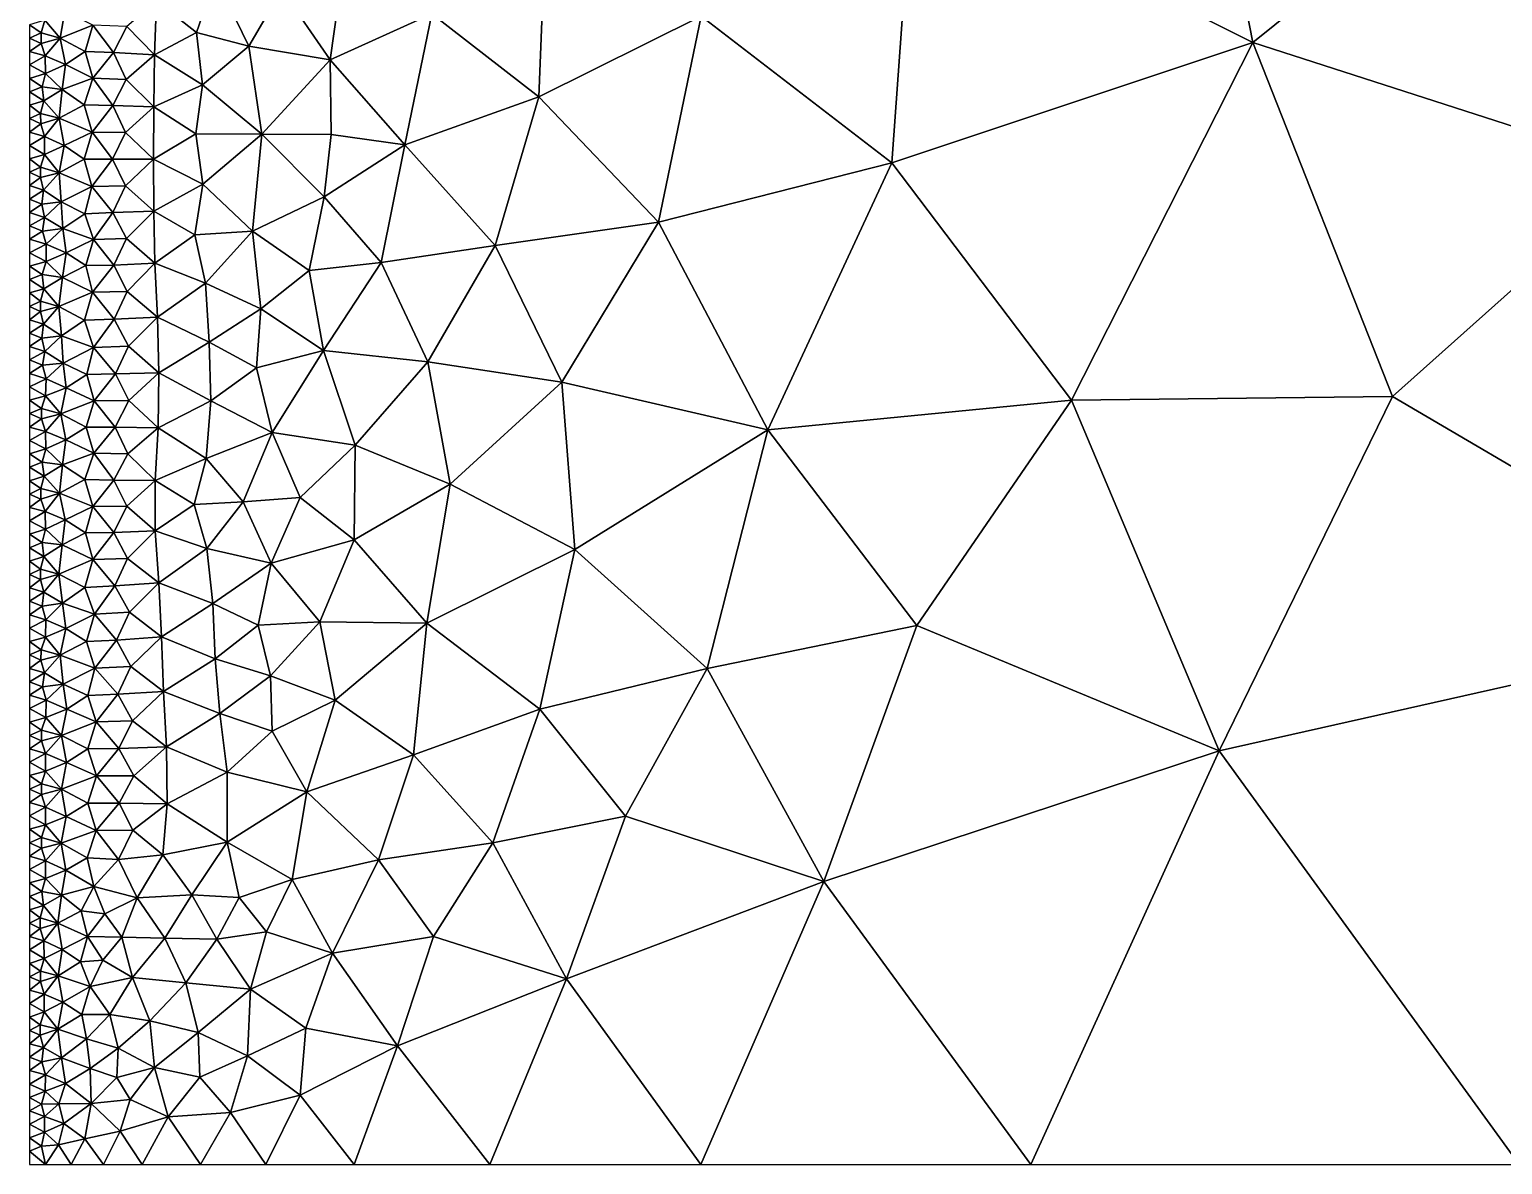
# Model space of a CAD drawing. Header units: metres. Extents: x 0 to 72, y -280 to 0.
# Drawn here: x 0.2 to 22.2, y -280 to -263.06 of the extents above; entities that cross this region are included whole.
import ezdxf

# ---------------------------------------------------------------- set-up
doc = ezdxf.new("R2010")
doc.units = ezdxf.units.M

msp = doc.modelspace()

# ---------------------------------------------------------------- linework, layer by layer
at = {"layer": 'layer', "color": 0}
for points in [[(13.3947, -260.703), (18.4755, -263.251), (17.2403, -256.963)], [(18.4755, -263.251), (25.1532, -257.888), (17.2403, -256.963)], [(18.4755, -263.251), (24.3597, -265.147), (25.1532, -257.888)], [(13.083, -265.05), (13.3947, -260.703), (10.2354, -262.86)], [(13.083, -265.05), (18.4755, -263.251), (13.3947, -260.703)], [(7.80956, -264.062), (7.90356, -261.672), (6.21036, -262.824)], [(7.80956, -264.062), (10.2354, -262.86), (7.90356, -261.672)], [(4.69232, -263.51), (4.91611, -261.92), (3.96982, -262.459)], [(6.21036, -262.824), (4.91611, -261.92), (4.69232, -263.51)], [(2.97933, -262.282), (2.09995, -262.632), (2.69559, -263.104)], [(2.97933, -262.282), (2.69559, -263.104), (3.47839, -263.308)], [(2.97933, -262.282), (3.47839, -263.308), (3.96982, -262.459)], [(3.96982, -262.459), (3.47839, -263.308), (4.69232, -263.51)], [(2.09995, -262.632), (1.65516, -263.01), (2.06589, -263.433)], [(2.09995, -262.632), (2.06589, -263.433), (2.69559, -263.104)], [(0.432, -262.918), (0.2, -262.986), (0.373747, -263.108)], [(0.432, -262.918), (0.373747, -263.108), (0.659567, -263.186)], [(0.726117, -262.786), (0.432, -262.918), (0.659567, -263.186)], [(0.726117, -262.786), (0.659567, -263.186), (1.14852, -262.993)], [(5.80587, -264.778), (6.21036, -262.824), (4.69232, -263.51)], [(5.80587, -264.778), (7.80956, -264.062), (6.21036, -262.824)], [(9.59504, -265.934), (10.2354, -262.86), (7.80956, -264.062)], [(9.59504, -265.934), (13.083, -265.05), (10.2354, -262.86)], [(0.2, -262.986), (0.2, -263.187), (0.373747, -263.108)], [(0.373747, -263.108), (0.2, -263.187), (0.374187, -263.264)], [(0.373747, -263.108), (0.374187, -263.264), (0.659567, -263.186)], [(1.14852, -262.993), (0.659567, -263.186), (1.03416, -263.388)], [(1.14852, -262.993), (1.03416, -263.388), (1.455, -263.401)], [(1.14852, -262.993), (1.455, -263.401), (1.65516, -263.01)], [(1.65516, -263.01), (1.455, -263.401), (2.06589, -263.433)], [(2.69559, -263.104), (2.06589, -263.433), (2.78639, -263.881)], [(2.69559, -263.104), (2.78639, -263.881), (3.47839, -263.308)], [(0.2, -263.187), (0.2, -263.387), (0.374187, -263.264)], [(0.374187, -263.264), (0.2, -263.387), (0.435655, -263.452)], [(0.2, -263.387), (0.2, -263.587), (0.435655, -263.452)], [(0.374187, -263.264), (0.435655, -263.452), (0.659567, -263.186)], [(0.659567, -263.186), (0.435655, -263.452), (0.736215, -263.579)], [(0.659567, -263.186), (0.736215, -263.579), (1.03416, -263.388)], [(1.03416, -263.388), (0.736215, -263.579), (1.14842, -263.785)], [(1.03416, -263.388), (1.14842, -263.785), (1.455, -263.401)], [(3.47839, -263.308), (2.78639, -263.881), (3.67338, -264.62)], [(3.47839, -263.308), (3.67338, -264.62), (4.69232, -263.51)], [(15.7637, -268.59), (18.4755, -263.251), (13.083, -265.05)], [(15.7637, -268.59), (20.5632, -268.535), (18.4755, -263.251)], [(20.5632, -268.535), (24.3597, -265.147), (18.4755, -263.251)], [(0.435655, -263.452), (0.2, -263.587), (0.441835, -263.712)], [(0.2, -263.587), (0.2, -263.787), (0.441835, -263.712)], [(0.435655, -263.452), (0.441835, -263.712), (0.736215, -263.579)], [(0.736215, -263.579), (0.441835, -263.712), (0.686685, -263.953)], [(0.736215, -263.579), (0.686685, -263.953), (1.14842, -263.785)], [(1.455, -263.401), (1.14842, -263.785), (1.64393, -263.804)], [(1.455, -263.401), (1.64393, -263.804), (2.06589, -263.433)], [(2.06589, -263.433), (1.64393, -263.804), (2.05596, -264.214)], [(2.06589, -263.433), (2.05596, -264.214), (2.78639, -263.881)], [(3.67338, -264.62), (4.70572, -264.625), (4.69232, -263.51)], [(4.70572, -264.625), (5.80587, -264.778), (4.69232, -263.51)], [(0.441835, -263.712), (0.2, -263.787), (0.389299, -263.912)], [(0.2, -263.787), (0.2, -263.987), (0.389299, -263.912)], [(0.441835, -263.712), (0.389299, -263.912), (0.686685, -263.953)], [(1.14842, -263.785), (0.686685, -263.953), (1.01688, -264.18)], [(1.14842, -263.785), (1.01688, -264.18), (1.44564, -264.194)], [(1.14842, -263.785), (1.44564, -264.194), (1.64393, -263.804)], [(1.64393, -263.804), (1.44564, -264.194), (2.05596, -264.214)], [(0.389299, -263.912), (0.2, -263.987), (0.414685, -264.122)], [(0.2, -263.987), (0.2, -264.187), (0.414685, -264.122)], [(0.389299, -263.912), (0.414685, -264.122), (0.686685, -263.953)], [(0.686685, -263.953), (0.414685, -264.122), (0.643682, -264.383)], [(0.686685, -263.953), (0.643682, -264.383), (1.01688, -264.18)], [(2.78639, -263.881), (2.05596, -264.214), (2.68548, -264.615)], [(2.78639, -263.881), (2.68548, -264.615), (3.67338, -264.62)], [(0.414685, -264.122), (0.2, -264.187), (0.36593, -264.309)], [(0.2, -264.187), (0.2, -264.388), (0.36593, -264.309)], [(0.414685, -264.122), (0.36593, -264.309), (0.643682, -264.383)], [(1.01688, -264.18), (0.643682, -264.383), (1.13456, -264.589)], [(1.01688, -264.18), (1.13456, -264.589), (1.44564, -264.194)], [(1.44564, -264.194), (1.13456, -264.589), (1.63648, -264.595)], [(1.44564, -264.194), (1.63648, -264.595), (2.05596, -264.214)], [(2.05596, -264.214), (1.63648, -264.595), (2.05356, -264.992)], [(2.05596, -264.214), (2.05356, -264.992), (2.68548, -264.615)], [(7.15843, -266.282), (7.80956, -264.062), (5.80587, -264.778)], [(7.15843, -266.282), (9.59504, -265.934), (7.80956, -264.062)], [(0.36593, -264.309), (0.2, -264.388), (0.36771, -264.464)], [(0.2, -264.388), (0.2, -264.588), (0.36771, -264.464)], [(0.36771, -264.464), (0.2, -264.588), (0.4263, -264.656)], [(0.36593, -264.309), (0.36771, -264.464), (0.643682, -264.383)], [(0.36771, -264.464), (0.4263, -264.656), (0.643682, -264.383)], [(0.643682, -264.383), (0.4263, -264.656), (0.71743, -264.79)], [(0.643682, -264.383), (0.71743, -264.79), (1.13456, -264.589)], [(0.2, -264.588), (0.2, -264.788), (0.4263, -264.656)], [(0.4263, -264.656), (0.2, -264.788), (0.426113, -264.922)], [(0.4263, -264.656), (0.426113, -264.922), (0.71743, -264.79)], [(1.13456, -264.589), (0.71743, -264.79), (1.01837, -264.993)], [(1.13456, -264.589), (1.01837, -264.993), (1.44098, -264.993)], [(1.13456, -264.589), (1.44098, -264.993), (1.63648, -264.595)], [(1.63648, -264.595), (1.44098, -264.993), (2.05356, -264.992)], [(2.68548, -264.615), (2.05356, -264.992), (2.78905, -265.367)], [(2.68548, -264.615), (2.78905, -265.367), (3.67338, -264.62)], [(3.67338, -264.62), (2.78905, -265.367), (3.53378, -266.068)], [(3.67338, -264.62), (3.53378, -266.068), (4.60137, -265.557)], [(4.60137, -265.557), (4.70572, -264.625), (3.67338, -264.62)], [(4.60137, -265.557), (5.80587, -264.778), (4.70572, -264.625)], [(0.2, -264.788), (0.2, -264.988), (0.426113, -264.922)], [(0.426113, -264.922), (0.2, -264.988), (0.367257, -265.112)], [(0.426113, -264.922), (0.367257, -265.112), (0.641458, -265.196)], [(0.71743, -264.79), (0.426113, -264.922), (0.641458, -265.196)], [(0.71743, -264.79), (0.641458, -265.196), (1.01837, -264.993)], [(5.45574, -266.536), (5.80587, -264.778), (4.60137, -265.557)], [(5.45574, -266.536), (7.15843, -266.282), (5.80587, -264.778)], [(0.2, -264.988), (0.2, -265.188), (0.367257, -265.112)], [(0.367257, -265.112), (0.2, -265.188), (0.364572, -265.268)], [(0.367257, -265.112), (0.364572, -265.268), (0.641458, -265.196)], [(1.01837, -264.993), (0.641458, -265.196), (1.12947, -265.4)], [(1.01837, -264.993), (1.12947, -265.4), (1.44098, -264.993)], [(1.44098, -264.993), (1.12947, -265.4), (1.63549, -265.389)], [(1.44098, -264.993), (1.63549, -265.389), (2.05356, -264.992)], [(2.05356, -264.992), (1.63549, -265.389), (2.05548, -265.771)], [(2.05356, -264.992), (2.05548, -265.771), (2.78905, -265.367)], [(11.2279, -269.031), (13.083, -265.05), (9.59504, -265.934)], [(11.2279, -269.031), (15.7637, -268.59), (13.083, -265.05)], [(20.5632, -268.535), (26.3667, -271.939), (24.3597, -265.147)], [(0.2, -265.188), (0.2, -265.388), (0.364572, -265.268)], [(0.364572, -265.268), (0.2, -265.388), (0.411373, -265.456)], [(0.364572, -265.268), (0.411373, -265.456), (0.641458, -265.196)], [(0.641458, -265.196), (0.411373, -265.456), (0.675926, -265.631)], [(0.641458, -265.196), (0.675926, -265.631), (1.12947, -265.4)], [(2.78905, -265.367), (2.05548, -265.771), (2.66961, -266.124)], [(2.78905, -265.367), (2.66961, -266.124), (3.53378, -266.068)], [(0.2, -265.388), (0.2, -265.588), (0.411373, -265.456)], [(0.411373, -265.456), (0.2, -265.588), (0.383394, -265.665)], [(0.2, -265.588), (0.2, -265.789), (0.383394, -265.665)], [(0.411373, -265.456), (0.383394, -265.665), (0.675926, -265.631)], [(1.12947, -265.4), (0.675926, -265.631), (1.02643, -265.809)], [(1.12947, -265.4), (1.02643, -265.809), (1.44749, -265.79)], [(1.12947, -265.4), (1.44749, -265.79), (1.63549, -265.389)], [(1.63549, -265.389), (1.44749, -265.79), (2.05548, -265.771)], [(4.37787, -266.657), (4.60137, -265.557), (3.53378, -266.068)], [(4.37787, -266.657), (5.45574, -266.536), (4.60137, -265.557)], [(0.383394, -265.665), (0.2, -265.789), (0.425963, -265.862)], [(0.2, -265.789), (0.2, -265.989), (0.425963, -265.862)], [(0.383394, -265.665), (0.425963, -265.862), (0.675926, -265.631)], [(0.675926, -265.631), (0.425963, -265.862), (0.69869, -266.03)], [(0.675926, -265.631), (0.69869, -266.03), (1.02643, -265.809)], [(1.02643, -265.809), (0.69869, -266.03), (1.15585, -266.193)], [(1.02643, -265.809), (1.15585, -266.193), (1.44749, -265.79)], [(1.44749, -265.79), (1.15585, -266.193), (1.64727, -266.177)], [(1.44749, -265.79), (1.64727, -266.177), (2.05548, -265.771)], [(2.05548, -265.771), (1.64727, -266.177), (2.07186, -266.547)], [(2.05548, -265.771), (2.07186, -266.547), (2.66961, -266.124)], [(0.425963, -265.862), (0.2, -265.989), (0.395285, -266.067)], [(0.2, -265.989), (0.2, -266.189), (0.395285, -266.067)], [(0.425963, -265.862), (0.395285, -266.067), (0.69869, -266.03)], [(0.395285, -266.067), (0.44875, -266.264), (0.69869, -266.03)], [(0.69869, -266.03), (0.44875, -266.264), (0.749389, -266.39)], [(0.69869, -266.03), (0.749389, -266.39), (1.15585, -266.193)], [(8.15447, -268.322), (9.59504, -265.934), (7.15843, -266.282)], [(8.15447, -268.322), (11.2279, -269.031), (9.59504, -265.934)], [(0.395285, -266.067), (0.2, -266.189), (0.44875, -266.264)], [(0.2, -266.189), (0.2, -266.389), (0.44875, -266.264)], [(1.15585, -266.193), (0.749389, -266.39), (1.04409, -266.58)], [(1.15585, -266.193), (1.04409, -266.58), (1.45857, -266.575)], [(1.15585, -266.193), (1.45857, -266.575), (1.64727, -266.177)], [(1.64727, -266.177), (1.45857, -266.575), (2.07186, -266.547)], [(2.66961, -266.124), (2.07186, -266.547), (2.83135, -266.844)], [(2.66961, -266.124), (2.83135, -266.844), (3.53378, -266.068)], [(3.53378, -266.068), (2.83135, -266.844), (3.65757, -267.225)], [(3.65757, -267.225), (4.37787, -266.657), (3.53378, -266.068)], [(0.44875, -266.264), (0.2, -266.389), (0.44719, -266.518)], [(0.2, -266.389), (0.2, -266.589), (0.44719, -266.518)], [(0.44875, -266.264), (0.44719, -266.518), (0.749389, -266.39)], [(0.749389, -266.39), (0.44719, -266.518), (0.691218, -266.757)], [(0.749389, -266.39), (0.691218, -266.757), (1.04409, -266.58)], [(6.15218, -268.02), (7.15843, -266.282), (5.45574, -266.536)], [(6.15218, -268.02), (8.15447, -268.322), (7.15843, -266.282)], [(0.44719, -266.518), (0.2, -266.589), (0.391056, -266.716)], [(0.2, -266.589), (0.2, -266.789), (0.391056, -266.716)], [(0.44719, -266.518), (0.391056, -266.716), (0.691218, -266.757)], [(1.04409, -266.58), (0.691218, -266.757), (1.14173, -266.979)], [(1.04409, -266.58), (1.14173, -266.979), (1.45857, -266.575)], [(1.45857, -266.575), (1.14173, -266.979), (1.65858, -266.969)], [(1.45857, -266.575), (1.65858, -266.969), (2.07186, -266.547)], [(2.07186, -266.547), (1.65858, -266.969), (2.11232, -267.351)], [(2.07186, -266.547), (2.11232, -267.351), (2.83135, -266.844)], [(4.59461, -267.847), (4.37787, -266.657), (3.65757, -267.225)], [(4.59461, -267.847), (5.45574, -266.536), (4.37787, -266.657)], [(4.59461, -267.847), (6.15218, -268.02), (5.45574, -266.536)], [(0.391056, -266.716), (0.2, -266.789), (0.414181, -266.926)], [(0.2, -266.789), (0.2, -266.99), (0.414181, -266.926)], [(0.391056, -266.716), (0.414181, -266.926), (0.691218, -266.757)], [(0.691218, -266.757), (0.414181, -266.926), (0.637277, -267.191)], [(0.691218, -266.757), (0.637277, -267.191), (1.14173, -266.979)], [(2.83135, -266.844), (2.11232, -267.351), (2.88358, -267.723)], [(2.83135, -266.844), (2.88358, -267.723), (3.65757, -267.225)], [(0.414181, -266.926), (0.2, -266.99), (0.363447, -267.113)], [(0.2, -266.99), (0.2, -267.19), (0.363447, -267.113)], [(0.363447, -267.113), (0.2, -267.19), (0.362757, -267.268)], [(0.363447, -267.113), (0.362757, -267.268), (0.637277, -267.191)], [(0.414181, -266.926), (0.363447, -267.113), (0.637277, -267.191)], [(1.14173, -266.979), (0.637277, -267.191), (1.01993, -267.398)], [(1.14173, -266.979), (1.01993, -267.398), (1.46571, -267.382)], [(1.14173, -266.979), (1.46571, -267.382), (1.65858, -266.969)], [(1.65858, -266.969), (1.46571, -267.382), (2.11232, -267.351)], [(0.2, -267.19), (0.2, -267.39), (0.362757, -267.268)], [(0.362757, -267.268), (0.2, -267.39), (0.410803, -267.456)], [(0.362757, -267.268), (0.410803, -267.456), (0.637277, -267.191)], [(0.637277, -267.191), (0.410803, -267.456), (0.678544, -267.631)], [(0.637277, -267.191), (0.678544, -267.631), (1.01993, -267.398)], [(1.46571, -267.382), (1.67764, -267.785), (2.11232, -267.351)], [(2.11232, -267.351), (1.67764, -267.785), (2.13321, -268.182)], [(2.11232, -267.351), (2.13321, -268.182), (2.88358, -267.723)], [(3.65757, -267.225), (2.88358, -267.723), (3.59371, -268.108)], [(3.59371, -268.108), (4.59461, -267.847), (3.65757, -267.225)], [(0.2, -267.39), (0.2, -267.59), (0.410803, -267.456)], [(0.410803, -267.456), (0.2, -267.59), (0.383902, -267.666)], [(0.410803, -267.456), (0.383902, -267.666), (0.678544, -267.631)], [(1.01993, -267.398), (0.678544, -267.631), (1.15665, -267.805)], [(1.01993, -267.398), (1.15665, -267.805), (1.46571, -267.382)], [(1.46571, -267.382), (1.15665, -267.805), (1.67764, -267.785)], [(0.2, -267.59), (0.2, -267.79), (0.383902, -267.666)], [(0.383902, -267.666), (0.2, -267.79), (0.42721, -267.864)], [(0.2, -267.79), (0.2, -267.99), (0.42721, -267.864)], [(0.383902, -267.666), (0.42721, -267.864), (0.678544, -267.631)], [(0.678544, -267.631), (0.42721, -267.864), (0.702798, -268.036)], [(0.678544, -267.631), (0.702798, -268.036), (1.15665, -267.805)], [(1.15665, -267.805), (1.48315, -268.197), (1.67764, -267.785)], [(1.67764, -267.785), (1.48315, -268.197), (2.13321, -268.182)], [(2.88358, -267.723), (2.13321, -268.182), (2.91009, -268.598)], [(2.88358, -267.723), (2.91009, -268.598), (3.59371, -268.108)], [(0.42721, -267.864), (0.2, -267.99), (0.396094, -268.07)], [(0.2, -267.99), (0.2, -268.191), (0.396094, -268.07)], [(0.42721, -267.864), (0.396094, -268.07), (0.702798, -268.036)], [(1.15665, -267.805), (0.702798, -268.036), (1.05517, -268.208)], [(1.15665, -267.805), (1.05517, -268.208), (1.48315, -268.197)], [(3.82348, -269.074), (4.59461, -267.847), (3.59371, -268.108)], [(5.06548, -269.261), (4.59461, -267.847), (3.82348, -269.074)], [(5.06548, -269.261), (6.15218, -268.02), (4.59461, -267.847)], [(0.396094, -268.07), (0.2, -268.191), (0.448264, -268.27)], [(0.2, -268.191), (0.2, -268.391), (0.448264, -268.27)], [(0.396094, -268.07), (0.448264, -268.27), (0.702798, -268.036)], [(0.702798, -268.036), (0.448264, -268.27), (0.748521, -268.405)], [(0.702798, -268.036), (0.748521, -268.405), (1.05517, -268.208)], [(1.05517, -268.208), (0.748521, -268.405), (1.16839, -268.598)], [(1.05517, -268.208), (1.16839, -268.598), (1.48315, -268.197)], [(1.48315, -268.197), (1.16839, -268.598), (1.68423, -268.597)], [(1.48315, -268.197), (1.68423, -268.597), (2.13321, -268.182)], [(2.13321, -268.182), (1.68423, -268.597), (2.12186, -269.005)], [(2.13321, -268.182), (2.12186, -269.005), (2.91009, -268.598)], [(3.82348, -269.074), (3.59371, -268.108), (2.91009, -268.598)], [(6.48411, -269.843), (6.15218, -268.02), (5.06548, -269.261)], [(6.48411, -269.843), (8.15447, -268.322), (6.15218, -268.02)], [(0.448264, -268.27), (0.2, -268.391), (0.440892, -268.527)], [(0.2, -268.391), (0.2, -268.591), (0.440892, -268.527)], [(0.448264, -268.27), (0.440892, -268.527), (0.748521, -268.405)], [(0.748521, -268.405), (0.440892, -268.527), (0.669089, -268.793)], [(0.748521, -268.405), (0.669089, -268.793), (1.16839, -268.598)], [(8.34846, -270.819), (8.15447, -268.322), (6.48411, -269.843)], [(8.34846, -270.819), (11.2279, -269.031), (8.15447, -268.322)], [(0.440892, -268.527), (0.2, -268.591), (0.377787, -268.714)], [(0.2, -268.591), (0.2, -268.791), (0.377787, -268.714)], [(0.440892, -268.527), (0.377787, -268.714), (0.669089, -268.793)], [(1.16839, -268.598), (0.669089, -268.793), (1.04763, -268.991)], [(1.16839, -268.598), (1.04763, -268.991), (1.4794, -268.995)], [(1.16839, -268.598), (1.4794, -268.995), (1.68423, -268.597)], [(1.68423, -268.597), (1.4794, -268.995), (2.12186, -269.005)], [(2.91009, -268.598), (2.12186, -269.005), (2.84114, -269.459)], [(2.91009, -268.598), (2.84114, -269.459), (3.82348, -269.074)], [(13.4545, -271.956), (15.7637, -268.59), (11.2279, -269.031)], [(13.4545, -271.956), (17.971, -273.827), (15.7637, -268.59)], [(17.971, -273.827), (20.5632, -268.535), (15.7637, -268.59)], [(17.971, -273.827), (26.3667, -271.939), (20.5632, -268.535)], [(0.377787, -268.714), (0.2, -268.791), (0.377454, -268.869)], [(0.2, -268.791), (0.2, -268.991), (0.377454, -268.869)], [(0.377454, -268.869), (0.2, -268.991), (0.439348, -269.057)], [(0.377787, -268.714), (0.377454, -268.869), (0.669089, -268.793)], [(0.377454, -268.869), (0.439348, -269.057), (0.669089, -268.793)], [(0.669089, -268.793), (0.439348, -269.057), (0.743624, -269.182)], [(0.669089, -268.793), (0.743624, -269.182), (1.04763, -268.991)], [(0.2, -268.991), (0.2, -269.191), (0.439348, -269.057)], [(0.439348, -269.057), (0.2, -269.191), (0.444758, -269.315)], [(0.439348, -269.057), (0.444758, -269.315), (0.743624, -269.182)], [(1.04763, -268.991), (0.743624, -269.182), (1.16173, -269.383)], [(1.04763, -268.991), (1.16173, -269.383), (1.4794, -268.995)], [(1.4794, -268.995), (1.16173, -269.383), (1.66782, -269.393)], [(1.4794, -268.995), (1.66782, -269.393), (2.12186, -269.005)], [(2.12186, -269.005), (1.66782, -269.393), (2.0778, -269.789)], [(2.12186, -269.005), (2.0778, -269.789), (2.84114, -269.459)], [(3.39043, -270.107), (3.82348, -269.074), (2.84114, -269.459)], [(4.24192, -270.041), (3.82348, -269.074), (3.39043, -270.107)], [(4.24192, -270.041), (5.06548, -269.261), (3.82348, -269.074)], [(10.3237, -272.595), (11.2279, -269.031), (8.34846, -270.819)], [(10.3237, -272.595), (13.4545, -271.956), (11.2279, -269.031)], [(0.2, -269.191), (0.2, -269.392), (0.444758, -269.315)], [(0.444758, -269.315), (0.2, -269.392), (0.391342, -269.516)], [(0.444758, -269.315), (0.391342, -269.516), (0.692396, -269.554)], [(0.743624, -269.182), (0.444758, -269.315), (0.692396, -269.554)], [(0.743624, -269.182), (0.692396, -269.554), (1.16173, -269.383)], [(5.0526, -270.675), (5.06548, -269.261), (4.24192, -270.041)], [(5.0526, -270.675), (6.48411, -269.843), (5.06548, -269.261)], [(0.2, -269.392), (0.2, -269.592), (0.391342, -269.516)], [(0.391342, -269.516), (0.2, -269.592), (0.417431, -269.724)], [(0.391342, -269.516), (0.417431, -269.724), (0.692396, -269.554)], [(0.692396, -269.554), (0.417431, -269.724), (0.650807, -269.98)], [(0.692396, -269.554), (0.650807, -269.98), (1.02651, -269.776)], [(1.16173, -269.383), (0.692396, -269.554), (1.02651, -269.776)], [(1.16173, -269.383), (1.02651, -269.776), (1.46058, -269.783)], [(1.16173, -269.383), (1.46058, -269.783), (1.66782, -269.393)], [(1.66782, -269.393), (1.46058, -269.783), (2.0778, -269.789)], [(2.84114, -269.459), (2.0778, -269.789), (2.65938, -270.147)], [(2.84114, -269.459), (2.65938, -270.147), (3.39043, -270.107)], [(0.2, -269.592), (0.2, -269.792), (0.417431, -269.724)], [(0.417431, -269.724), (0.2, -269.792), (0.368322, -269.911)], [(0.417431, -269.724), (0.368322, -269.911), (0.650807, -269.98)], [(1.02651, -269.776), (0.650807, -269.98), (1.14876, -270.176)], [(1.02651, -269.776), (1.14876, -270.176), (1.46058, -269.783)], [(0.2, -269.792), (0.2, -269.992), (0.368322, -269.911)], [(0.368322, -269.911), (0.2, -269.992), (0.370885, -270.066)], [(0.2, -269.992), (0.2, -270.192), (0.370885, -270.066)], [(0.368322, -269.911), (0.370885, -270.066), (0.650807, -269.98)], [(0.370885, -270.066), (0.433425, -270.253), (0.650807, -269.98)], [(0.650807, -269.98), (0.433425, -270.253), (0.735322, -270.375)], [(0.650807, -269.98), (0.735322, -270.375), (1.14876, -270.176)], [(1.46058, -269.783), (1.14876, -270.176), (1.65305, -270.174)], [(1.46058, -269.783), (1.65305, -270.174), (2.0778, -269.789)], [(2.0778, -269.789), (1.65305, -270.174), (2.07909, -270.54)], [(2.0778, -269.789), (2.07909, -270.54), (2.65938, -270.147)], [(6.13541, -271.918), (6.48411, -269.843), (5.0526, -270.675)], [(6.13541, -271.918), (8.34846, -270.819), (6.48411, -269.843)], [(0.370885, -270.066), (0.2, -270.192), (0.433425, -270.253)], [(0.2, -270.192), (0.2, -270.392), (0.433425, -270.253)], [(1.14876, -270.176), (0.735322, -270.375), (1.03943, -270.57)], [(1.14876, -270.176), (1.03943, -270.57), (1.4595, -270.566)], [(1.14876, -270.176), (1.4595, -270.566), (1.65305, -270.174)], [(1.65305, -270.174), (1.4595, -270.566), (2.07909, -270.54)], [(2.65938, -270.147), (2.07909, -270.54), (2.84727, -270.803)], [(2.65938, -270.147), (2.84727, -270.803), (3.39043, -270.107)], [(3.81161, -271.024), (3.39043, -270.107), (2.84727, -270.803)], [(3.81161, -271.024), (4.24192, -270.041), (3.39043, -270.107)], [(3.81161, -271.024), (5.0526, -270.675), (4.24192, -270.041)], [(0.433425, -270.253), (0.2, -270.392), (0.441535, -270.514)], [(0.2, -270.392), (0.2, -270.592), (0.441535, -270.514)], [(0.433425, -270.253), (0.441535, -270.514), (0.735322, -270.375)], [(0.735322, -270.375), (0.441535, -270.514), (0.688231, -270.752)], [(0.735322, -270.375), (0.688231, -270.752), (1.03943, -270.57)], [(0.441535, -270.514), (0.2, -270.592), (0.389338, -270.716)], [(0.2, -270.592), (0.2, -270.793), (0.389338, -270.716)], [(0.441535, -270.514), (0.389338, -270.716), (0.688231, -270.752)], [(1.03943, -270.57), (0.688231, -270.752), (1.14434, -270.97)], [(1.03943, -270.57), (1.14434, -270.97), (1.4595, -270.566)], [(1.4595, -270.566), (1.14434, -270.97), (1.66503, -270.955)], [(1.4595, -270.566), (1.66503, -270.955), (2.07909, -270.54)], [(2.07909, -270.54), (1.66503, -270.955), (2.1315, -271.315)], [(2.07909, -270.54), (2.1315, -271.315), (2.84727, -270.803)], [(0.389338, -270.716), (0.2, -270.793), (0.414056, -270.926)], [(0.2, -270.793), (0.2, -270.993), (0.414056, -270.926)], [(0.389338, -270.716), (0.414056, -270.926), (0.688231, -270.752)], [(0.688231, -270.752), (0.414056, -270.926), (0.640365, -271.188)], [(0.688231, -270.752), (0.640365, -271.188), (1.14434, -270.97)], [(2.84727, -270.803), (2.1315, -271.315), (2.93847, -271.625)], [(2.84727, -270.803), (2.93847, -271.625), (3.81161, -271.024)], [(4.53508, -271.898), (5.0526, -270.675), (3.81161, -271.024)], [(4.53508, -271.898), (6.13541, -271.918), (5.0526, -270.675)], [(7.82291, -273.204), (8.34846, -270.819), (6.13541, -271.918)], [(7.82291, -273.204), (10.3237, -272.595), (8.34846, -270.819)], [(0.414056, -270.926), (0.2, -270.993), (0.36431, -271.114)], [(0.2, -270.993), (0.2, -271.193), (0.36431, -271.114)], [(0.414056, -270.926), (0.36431, -271.114), (0.640365, -271.188)], [(1.14434, -270.97), (0.640365, -271.188), (1.02765, -271.388)], [(1.14434, -270.97), (1.02765, -271.388), (1.47563, -271.364)], [(1.14434, -270.97), (1.47563, -271.364), (1.66503, -270.955)], [(1.66503, -270.955), (1.47563, -271.364), (2.1315, -271.315)], [(3.61822, -271.95), (3.81161, -271.024), (2.93847, -271.625)], [(3.61822, -271.95), (4.53508, -271.898), (3.81161, -271.024)], [(0.36431, -271.114), (0.2, -271.193), (0.364291, -271.269)], [(0.2, -271.193), (0.2, -271.393), (0.364291, -271.269)], [(0.364291, -271.269), (0.2, -271.393), (0.414787, -271.455)], [(0.36431, -271.114), (0.364291, -271.269), (0.640365, -271.188)], [(0.364291, -271.269), (0.414787, -271.455), (0.640365, -271.188)], [(0.640365, -271.188), (0.414787, -271.455), (0.69149, -271.622)], [(0.640365, -271.188), (0.69149, -271.622), (1.02765, -271.388)], [(1.47563, -271.364), (1.69415, -271.757), (2.1315, -271.315)], [(2.1315, -271.315), (1.69415, -271.757), (2.17016, -272.123)], [(2.1315, -271.315), (2.17016, -272.123), (2.93847, -271.625)], [(0.2, -271.393), (0.2, -271.593), (0.414787, -271.455)], [(0.414787, -271.455), (0.2, -271.593), (0.390553, -271.666)], [(0.414787, -271.455), (0.390553, -271.666), (0.69149, -271.622)], [(1.02765, -271.388), (0.69149, -271.622), (1.17035, -271.786)], [(1.02765, -271.388), (1.17035, -271.786), (1.47563, -271.364)], [(1.47563, -271.364), (1.17035, -271.786), (1.69415, -271.757)], [(0.2, -271.593), (0.2, -271.793), (0.390553, -271.666)], [(0.390553, -271.666), (0.2, -271.793), (0.444088, -271.867)], [(0.390553, -271.666), (0.444088, -271.867), (0.69149, -271.622)], [(0.69149, -271.622), (0.444088, -271.867), (0.743618, -271.999)], [(0.69149, -271.622), (0.743618, -271.999), (1.17035, -271.786)], [(1.17035, -271.786), (1.49805, -272.171), (1.69415, -271.757)], [(1.69415, -271.757), (1.49805, -272.171), (2.17016, -272.123)], [(2.93847, -271.625), (2.17016, -272.123), (2.97203, -272.45)], [(2.97203, -272.45), (3.61822, -271.95), (2.93847, -271.625)], [(0.2, -271.793), (0.2, -271.994), (0.444088, -271.867)], [(0.444088, -271.867), (0.2, -271.994), (0.437412, -272.129)], [(0.444088, -271.867), (0.437412, -272.129), (0.743618, -271.999)], [(1.17035, -271.786), (0.743618, -271.999), (1.0515, -272.191)], [(1.17035, -271.786), (1.0515, -272.191), (1.49805, -272.171)], [(3.8014, -272.707), (3.61822, -271.95), (2.97203, -272.45)], [(3.8014, -272.707), (4.53508, -271.898), (3.61822, -271.95)], [(4.76796, -273.07), (4.53508, -271.898), (3.8014, -272.707)], [(4.76796, -273.07), (6.13541, -271.918), (4.53508, -271.898)], [(5.93505, -273.883), (6.13541, -271.918), (4.76796, -273.07)], [(5.93505, -273.883), (7.82291, -273.204), (6.13541, -271.918)], [(12.0651, -275.774), (13.4545, -271.956), (10.3237, -272.595)], [(12.0651, -275.774), (17.971, -273.827), (13.4545, -271.956)], [(17.971, -273.827), (22.4521, -280), (26.3667, -271.939)], [(0.2, -271.994), (0.2, -272.194), (0.437412, -272.129)], [(0.437412, -272.129), (0.2, -272.194), (0.374222, -272.318)], [(0.2, -272.194), (0.2, -272.394), (0.374222, -272.318)], [(0.437412, -272.129), (0.374222, -272.318), (0.660778, -272.399)], [(0.743618, -271.999), (0.437412, -272.129), (0.660778, -272.399)], [(0.743618, -271.999), (0.660778, -272.399), (1.0515, -272.191)], [(1.0515, -272.191), (0.660778, -272.399), (1.17472, -272.591)], [(1.0515, -272.191), (1.17472, -272.591), (1.49805, -272.171)], [(1.49805, -272.171), (1.17472, -272.591), (1.71585, -272.565)], [(1.49805, -272.171), (1.71585, -272.565), (2.17016, -272.123)], [(2.17016, -272.123), (1.71585, -272.565), (2.20412, -272.938)], [(2.17016, -272.123), (2.20412, -272.938), (2.97203, -272.45)], [(0.374222, -272.318), (0.2, -272.394), (0.371614, -272.473)], [(0.2, -272.394), (0.2, -272.594), (0.371614, -272.473)], [(0.374222, -272.318), (0.371614, -272.473), (0.660778, -272.399)], [(0.371614, -272.473), (0.422255, -272.66), (0.660778, -272.399)], [(0.660778, -272.399), (0.422255, -272.66), (0.704772, -272.828)], [(0.660778, -272.399), (0.704772, -272.828), (1.17472, -272.591)], [(0.371614, -272.473), (0.2, -272.594), (0.422255, -272.66)], [(0.2, -272.594), (0.2, -272.794), (0.422255, -272.66)], [(1.17472, -272.591), (0.704772, -272.828), (1.07065, -273)], [(1.17472, -272.591), (1.07065, -273), (1.51771, -272.979)], [(1.17472, -272.591), (1.51771, -272.979), (1.71585, -272.565)], [(1.71585, -272.565), (1.51771, -272.979), (2.20412, -272.938)], [(2.97203, -272.45), (2.20412, -272.938), (3.04168, -273.268)], [(3.04168, -273.268), (3.8014, -272.707), (2.97203, -272.45)], [(9.10448, -274.801), (10.3237, -272.595), (7.82291, -273.204)], [(9.10448, -274.801), (12.0651, -275.774), (10.3237, -272.595)], [(0.422255, -272.66), (0.2, -272.794), (0.395606, -272.869)], [(0.2, -272.794), (0.2, -272.994), (0.395606, -272.869)], [(0.422255, -272.66), (0.395606, -272.869), (0.704772, -272.828)], [(0.395606, -272.869), (0.450342, -273.07), (0.704772, -272.828)], [(0.704772, -272.828), (0.450342, -273.07), (0.75727, -273.203)], [(0.704772, -272.828), (0.75727, -273.203), (1.07065, -273)], [(3.82655, -273.532), (3.8014, -272.707), (3.04168, -273.268)], [(3.82655, -273.532), (4.76796, -273.07), (3.8014, -272.707)], [(0.395606, -272.869), (0.2, -272.994), (0.450342, -273.07)], [(0.2, -272.994), (0.2, -273.195), (0.450342, -273.07)], [(0.450342, -273.07), (0.2, -273.195), (0.444264, -273.329)], [(0.450342, -273.07), (0.444264, -273.329), (0.75727, -273.203)], [(1.07065, -273), (0.75727, -273.203), (1.1959, -273.392)], [(1.07065, -273), (1.1959, -273.392), (1.51771, -272.979)], [(1.51771, -272.979), (1.1959, -273.392), (1.74108, -273.376)], [(1.51771, -272.979), (1.74108, -273.376), (2.20412, -272.938)], [(2.20412, -272.938), (1.74108, -273.376), (2.24461, -273.766)], [(2.20412, -272.938), (2.24461, -273.766), (3.04168, -273.268)], [(4.34287, -274.435), (4.76796, -273.07), (3.82655, -273.532)], [(4.34287, -274.435), (5.93505, -273.883), (4.76796, -273.07)], [(0.2, -273.195), (0.2, -273.395), (0.444264, -273.329)], [(0.75727, -273.203), (0.444264, -273.329), (0.677706, -273.597)], [(0.75727, -273.203), (0.677706, -273.597), (1.1959, -273.392)], [(3.04168, -273.268), (2.24461, -273.766), (3.15315, -274.144)], [(3.15315, -274.144), (3.82655, -273.532), (3.04168, -273.268)], [(7.12038, -275.198), (7.82291, -273.204), (5.93505, -273.883)], [(7.12038, -275.198), (9.10448, -274.801), (7.82291, -273.204)], [(0.444264, -273.329), (0.2, -273.395), (0.380327, -273.518)], [(0.2, -273.395), (0.2, -273.595), (0.380327, -273.518)], [(0.444264, -273.329), (0.380327, -273.518), (0.677706, -273.597)], [(1.1959, -273.392), (0.677706, -273.597), (1.07198, -273.796)], [(1.1959, -273.392), (1.07198, -273.796), (1.53519, -273.789)], [(1.1959, -273.392), (1.53519, -273.789), (1.74108, -273.376)], [(1.74108, -273.376), (1.53519, -273.789), (2.24461, -273.766)], [(0.380327, -273.518), (0.2, -273.595), (0.379925, -273.674)], [(0.2, -273.595), (0.2, -273.795), (0.379925, -273.674)], [(0.379925, -273.674), (0.2, -273.795), (0.441738, -273.864)], [(0.380327, -273.518), (0.379925, -273.674), (0.677706, -273.597)], [(0.379925, -273.674), (0.441738, -273.864), (0.677706, -273.597)], [(0.677706, -273.597), (0.441738, -273.864), (0.751473, -273.997)], [(0.677706, -273.597), (0.751473, -273.997), (1.07198, -273.796)], [(4.34287, -274.435), (3.82655, -273.532), (3.15315, -274.144)], [(0.2, -273.795), (0.2, -273.995), (0.441738, -273.864)], [(0.441738, -273.864), (0.2, -273.995), (0.441523, -274.128)], [(0.441738, -273.864), (0.441523, -274.128), (0.751473, -273.997)], [(1.07198, -273.796), (0.751473, -273.997), (1.20027, -274.198)], [(1.07198, -273.796), (1.20027, -274.198), (1.53519, -273.789)], [(1.53519, -273.789), (1.20027, -274.198), (1.75687, -274.197)], [(1.53519, -273.789), (1.75687, -274.197), (2.24461, -273.766)], [(2.24461, -273.766), (1.75687, -274.197), (2.25937, -274.616)], [(2.24461, -273.766), (2.25937, -274.616), (3.15315, -274.144)], [(5.41566, -275.453), (5.93505, -273.883), (4.34287, -274.435)], [(5.41566, -275.453), (7.12038, -275.198), (5.93505, -273.883)], [(12.0651, -275.774), (15.1564, -280), (17.971, -273.827)], [(15.1564, -280), (22.4521, -280), (17.971, -273.827)], [(0.2, -273.995), (0.2, -274.195), (0.441523, -274.128)], [(0.441523, -274.128), (0.2, -274.195), (0.379494, -274.318)], [(0.441523, -274.128), (0.379494, -274.318), (0.676794, -274.399)], [(0.751473, -273.997), (0.441523, -274.128), (0.676794, -274.399)], [(0.751473, -273.997), (0.676794, -274.399), (1.20027, -274.198)], [(3.15212, -275.19), (3.15315, -274.144), (2.25937, -274.616)], [(3.15212, -275.19), (4.34287, -274.435), (3.15315, -274.144)], [(0.2, -274.195), (0.2, -274.396), (0.379494, -274.318)], [(0.379494, -274.318), (0.2, -274.396), (0.379464, -274.475)], [(0.2, -274.396), (0.2, -274.596), (0.379464, -274.475)], [(0.379494, -274.318), (0.379464, -274.475), (0.676794, -274.399)], [(1.20027, -274.198), (0.676794, -274.399), (1.07234, -274.604)], [(1.20027, -274.198), (1.07234, -274.604), (1.53881, -274.606)], [(1.20027, -274.198), (1.53881, -274.606), (1.75687, -274.197)], [(1.75687, -274.197), (1.53881, -274.606), (2.25937, -274.616)], [(0.379464, -274.475), (0.2, -274.596), (0.441145, -274.666)], [(0.2, -274.596), (0.2, -274.796), (0.441145, -274.666)], [(0.379464, -274.475), (0.441145, -274.666), (0.676794, -274.399)], [(0.676794, -274.399), (0.441145, -274.666), (0.750115, -274.803)], [(0.676794, -274.399), (0.750115, -274.803), (1.07234, -274.604)], [(1.07234, -274.604), (0.750115, -274.803), (1.19628, -275.014)], [(1.07234, -274.604), (1.19628, -275.014), (1.53881, -274.606)], [(1.53881, -274.606), (1.19628, -275.014), (1.7456, -275.011)], [(1.53881, -274.606), (1.7456, -275.011), (2.25937, -274.616)], [(2.25937, -274.616), (1.7456, -275.011), (2.19291, -275.377)], [(2.25937, -274.616), (2.19291, -275.377), (3.15212, -275.19)], [(4.12305, -275.746), (4.34287, -274.435), (3.15212, -275.19)], [(4.12305, -275.746), (5.41566, -275.453), (4.34287, -274.435)], [(0.441145, -274.666), (0.2, -274.796), (0.44063, -274.931)], [(0.2, -274.796), (0.2, -274.996), (0.44063, -274.931)], [(0.441145, -274.666), (0.44063, -274.931), (0.750115, -274.803)], [(0.750115, -274.803), (0.44063, -274.931), (0.674, -275.205)], [(0.750115, -274.803), (0.674, -275.205), (1.19628, -275.014)], [(8.2198, -277.229), (9.10448, -274.801), (7.12038, -275.198)], [(8.2198, -277.229), (12.0651, -275.774), (9.10448, -274.801)], [(0.44063, -274.931), (0.2, -274.996), (0.378671, -275.121)], [(0.2, -274.996), (0.2, -275.196), (0.378671, -275.121)], [(0.44063, -274.931), (0.378671, -275.121), (0.674, -275.205)], [(1.19628, -275.014), (0.674, -275.205), (1.0623, -275.423)], [(1.19628, -275.014), (1.0623, -275.423), (1.52994, -275.447)], [(1.19628, -275.014), (1.52994, -275.447), (1.7456, -275.011)], [(1.7456, -275.011), (1.52994, -275.447), (2.19291, -275.377)], [(0.378671, -275.121), (0.2, -275.196), (0.378544, -275.277)], [(0.2, -275.196), (0.2, -275.396), (0.378544, -275.277)], [(0.378544, -275.277), (0.2, -275.396), (0.439692, -275.468)], [(0.378671, -275.121), (0.378544, -275.277), (0.674, -275.205)], [(0.378544, -275.277), (0.439692, -275.468), (0.674, -275.205)], [(0.674, -275.205), (0.439692, -275.468), (0.743646, -275.608)], [(0.674, -275.205), (0.743646, -275.608), (1.0623, -275.423)], [(2.62559, -275.976), (3.15212, -275.19), (2.19291, -275.377)], [(3.33479, -276.015), (3.15212, -275.19), (2.62559, -275.976)], [(3.33479, -276.015), (4.12305, -275.746), (3.15212, -275.19)], [(6.23576, -276.594), (7.12038, -275.198), (5.41566, -275.453)], [(6.23576, -276.594), (8.2198, -277.229), (7.12038, -275.198)], [(0.2, -275.396), (0.2, -275.596), (0.439692, -275.468)], [(0.439692, -275.468), (0.2, -275.596), (0.441474, -275.729)], [(0.439692, -275.468), (0.441474, -275.729), (0.743646, -275.608)], [(1.0623, -275.423), (0.743646, -275.608), (1.16171, -275.848)], [(1.0623, -275.423), (1.16171, -275.848), (1.52994, -275.447)], [(1.52994, -275.447), (1.16171, -275.848), (1.80819, -276.018)], [(1.52994, -275.447), (1.80819, -276.018), (2.19291, -275.377)], [(2.19291, -275.377), (1.80819, -276.018), (2.62559, -275.976)], [(4.72459, -276.845), (5.41566, -275.453), (4.12305, -275.746)], [(4.72459, -276.845), (6.23576, -276.594), (5.41566, -275.453)], [(0.2, -275.596), (0.2, -275.797), (0.441474, -275.729)], [(0.743646, -275.608), (0.441474, -275.729), (0.678311, -275.979)], [(0.743646, -275.608), (0.678311, -275.979), (1.16171, -275.848)], [(0.441474, -275.729), (0.2, -275.797), (0.385983, -275.927)], [(0.2, -275.797), (0.2, -275.997), (0.385983, -275.927)], [(0.385983, -275.927), (0.2, -275.997), (0.40778, -276.136)], [(0.441474, -275.729), (0.385983, -275.927), (0.678311, -275.979)], [(0.385983, -275.927), (0.40778, -276.136), (0.678311, -275.979)], [(1.16171, -275.848), (0.678311, -275.979), (0.974306, -276.214)], [(1.16171, -275.848), (0.974306, -276.214), (1.32406, -276.256)], [(1.16171, -275.848), (1.32406, -276.256), (1.80819, -276.018)], [(3.74032, -276.526), (4.12305, -275.746), (3.33479, -276.015)], [(3.74032, -276.526), (4.72459, -276.845), (4.12305, -275.746)], [(8.2198, -277.229), (10.2309, -280), (12.0651, -275.774)], [(10.2309, -280), (15.1564, -280), (12.0651, -275.774)], [(0.2, -275.997), (0.2, -276.197), (0.40778, -276.136)], [(0.40778, -276.136), (0.2, -276.197), (0.358559, -276.32)], [(0.40778, -276.136), (0.358559, -276.32), (0.621417, -276.396)], [(0.678311, -275.979), (0.40778, -276.136), (0.621417, -276.396)], [(0.678311, -275.979), (0.621417, -276.396), (0.974306, -276.214)], [(1.80819, -276.018), (1.32406, -276.256), (1.5822, -276.607)], [(1.80819, -276.018), (1.5822, -276.607), (2.22083, -276.622)], [(1.80819, -276.018), (2.22083, -276.622), (2.62559, -275.976)], [(2.22083, -276.622), (2.99837, -276.635), (2.62559, -275.976)], [(2.99837, -276.635), (3.33479, -276.015), (2.62559, -275.976)], [(2.99837, -276.635), (3.74032, -276.526), (3.33479, -276.015)], [(0.2, -276.197), (0.2, -276.397), (0.358559, -276.32)], [(0.358559, -276.32), (0.2, -276.397), (0.359677, -276.475)], [(0.358559, -276.32), (0.359677, -276.475), (0.621417, -276.396)], [(0.974306, -276.214), (0.621417, -276.396), (1.06758, -276.598)], [(0.974306, -276.214), (1.06758, -276.598), (1.32406, -276.256)], [(1.32406, -276.256), (1.06758, -276.598), (1.5822, -276.607)], [(0.2, -276.397), (0.2, -276.597), (0.359677, -276.475)], [(0.359677, -276.475), (0.2, -276.597), (0.415115, -276.663)], [(0.2, -276.597), (0.2, -276.797), (0.415115, -276.663)], [(0.359677, -276.475), (0.415115, -276.663), (0.621417, -276.396)], [(0.621417, -276.396), (0.415115, -276.663), (0.688721, -276.789)], [(0.621417, -276.396), (0.688721, -276.789), (1.06758, -276.598)], [(1.06758, -276.598), (0.688721, -276.789), (0.96312, -276.973)], [(1.06758, -276.598), (0.96312, -276.973), (1.29717, -276.948)], [(1.06758, -276.598), (1.29717, -276.948), (1.5822, -276.607)], [(3.50329, -277.382), (3.74032, -276.526), (2.99837, -276.635)], [(3.50329, -277.382), (4.72459, -276.845), (3.74032, -276.526)], [(5.69798, -278.229), (6.23576, -276.594), (4.72459, -276.845)], [(5.69798, -278.229), (8.2198, -277.229), (6.23576, -276.594)], [(0.415115, -276.663), (0.2, -276.797), (0.417254, -276.924)], [(0.2, -276.797), (0.2, -276.998), (0.417254, -276.924)], [(0.415115, -276.663), (0.417254, -276.924), (0.688721, -276.789)], [(0.688721, -276.789), (0.417254, -276.924), (0.630756, -277.182)], [(0.688721, -276.789), (0.630756, -277.182), (0.96312, -276.973)], [(1.5822, -276.607), (1.29717, -276.948), (1.73994, -277.206)], [(1.5822, -276.607), (1.73994, -277.206), (2.22083, -276.622)], [(1.73994, -277.206), (2.53372, -277.289), (2.22083, -276.622)], [(2.53372, -277.289), (2.99837, -276.635), (2.22083, -276.622)], [(2.53372, -277.289), (3.50329, -277.382), (2.99837, -276.635)], [(0.417254, -276.924), (0.2, -276.998), (0.363407, -277.115)], [(0.2, -276.998), (0.2, -277.198), (0.363407, -277.115)], [(0.417254, -276.924), (0.363407, -277.115), (0.630756, -277.182)], [(0.96312, -276.973), (0.630756, -277.182), (1.10488, -277.345)], [(0.96312, -276.973), (1.10488, -277.345), (1.29717, -276.948)], [(1.29717, -276.948), (1.10488, -277.345), (1.73994, -277.206)], [(3.50329, -277.382), (4.32924, -277.963), (4.72459, -276.845)], [(4.32924, -277.963), (5.69798, -278.229), (4.72459, -276.845)], [(0.363407, -277.115), (0.2, -277.198), (0.363406, -277.27)], [(0.2, -277.198), (0.2, -277.398), (0.363406, -277.27)], [(0.363407, -277.115), (0.363406, -277.27), (0.630756, -277.182)], [(0.363406, -277.27), (0.419085, -277.458), (0.630756, -277.182)], [(0.630756, -277.182), (0.419085, -277.458), (0.698631, -277.576)], [(0.630756, -277.182), (0.698631, -277.576), (1.10488, -277.345)], [(1.10488, -277.345), (1.40293, -277.762), (1.73994, -277.206)], [(1.73994, -277.206), (1.40293, -277.762), (1.99965, -277.854)], [(1.99965, -277.854), (2.53372, -277.289), (1.73994, -277.206)], [(5.69798, -278.229), (7.07851, -280), (8.2198, -277.229)], [(7.07851, -280), (10.2309, -280), (8.2198, -277.229)], [(0.363406, -277.27), (0.2, -277.398), (0.419085, -277.458)], [(0.2, -277.398), (0.2, -277.598), (0.419085, -277.458)], [(0.419085, -277.458), (0.2, -277.598), (0.417731, -277.721)], [(0.419085, -277.458), (0.417731, -277.721), (0.698631, -277.576)], [(1.10488, -277.345), (0.698631, -277.576), (0.980515, -277.761)], [(1.10488, -277.345), (0.980515, -277.761), (1.40293, -277.762)], [(1.99965, -277.854), (2.71943, -278.028), (2.53372, -277.289)], [(2.71943, -278.028), (3.50329, -277.382), (2.53372, -277.289)], [(2.71943, -278.028), (3.45871, -278.378), (3.50329, -277.382)], [(3.45871, -278.378), (4.32924, -277.963), (3.50329, -277.382)], [(0.2, -277.598), (0.2, -277.798), (0.417731, -277.721)], [(0.698631, -277.576), (0.417731, -277.721), (0.622547, -277.98)], [(0.698631, -277.576), (0.622547, -277.98), (0.980515, -277.761)], [(0.417731, -277.721), (0.2, -277.798), (0.360758, -277.914)], [(0.2, -277.798), (0.2, -277.998), (0.360758, -277.914)], [(0.360758, -277.914), (0.2, -277.998), (0.358948, -278.069)], [(0.360758, -277.914), (0.358948, -278.069), (0.622547, -277.98)], [(0.417731, -277.721), (0.360758, -277.914), (0.622547, -277.98)], [(0.980515, -277.761), (0.622547, -277.98), (1.05408, -278.126)], [(0.980515, -277.761), (1.05408, -278.126), (1.40293, -277.762)], [(1.40293, -277.762), (1.05408, -278.126), (1.52315, -278.265)], [(1.40293, -277.762), (1.52315, -278.265), (1.99965, -277.854)], [(1.52315, -278.265), (2.06676, -278.554), (1.99965, -277.854)], [(2.06676, -278.554), (2.71943, -278.028), (1.99965, -277.854)], [(0.2, -277.998), (0.2, -278.199), (0.358948, -278.069)], [(0.358948, -278.069), (0.2, -278.199), (0.408577, -278.254)], [(0.358948, -278.069), (0.408577, -278.254), (0.622547, -277.98)], [(0.622547, -277.98), (0.408577, -278.254), (0.680646, -278.408)], [(0.622547, -277.98), (0.680646, -278.408), (1.05408, -278.126)], [(1.05408, -278.126), (0.680646, -278.408), (1.10471, -278.567)], [(1.05408, -278.126), (1.10471, -278.567), (1.52315, -278.265)], [(2.06676, -278.554), (2.74425, -278.695), (2.71943, -278.028)], [(2.74425, -278.695), (3.45871, -278.378), (2.71943, -278.028)], [(3.45871, -278.378), (4.24485, -278.966), (4.32924, -277.963)], [(4.24485, -278.966), (5.69798, -278.229), (4.32924, -277.963)], [(0.2, -278.199), (0.2, -278.399), (0.408577, -278.254)], [(0.408577, -278.254), (0.2, -278.399), (0.386456, -278.465)], [(0.408577, -278.254), (0.386456, -278.465), (0.680646, -278.408)], [(1.10471, -278.567), (1.50387, -278.703), (1.52315, -278.265)], [(1.50387, -278.703), (2.06676, -278.554), (1.52315, -278.265)], [(4.24485, -278.966), (5.04802, -280), (5.69798, -278.229)], [(5.04802, -280), (7.07851, -280), (5.69798, -278.229)], [(0.2, -278.399), (0.2, -278.599), (0.386456, -278.465)], [(0.386456, -278.465), (0.2, -278.599), (0.439788, -278.662)], [(0.386456, -278.465), (0.439788, -278.662), (0.680646, -278.408)], [(0.680646, -278.408), (0.439788, -278.662), (0.737232, -278.789)], [(0.680646, -278.408), (0.737232, -278.789), (1.10471, -278.567)], [(1.10471, -278.567), (0.737232, -278.789), (1.12269, -279.088)], [(1.12269, -279.088), (1.50387, -278.703), (1.10471, -278.567)], [(1.50387, -278.703), (1.70364, -279.029), (2.06676, -278.554)], [(1.70364, -279.029), (2.27293, -279.287), (2.06676, -278.554)], [(2.27293, -279.287), (2.74425, -278.695), (2.06676, -278.554)], [(2.74425, -278.695), (3.20148, -279.222), (3.45871, -278.378)], [(3.20148, -279.222), (4.24485, -278.966), (3.45871, -278.378)], [(0.2, -278.599), (0.2, -278.799), (0.439788, -278.662)], [(0.439788, -278.662), (0.2, -278.799), (0.432508, -278.907)], [(0.439788, -278.662), (0.432508, -278.907), (0.737232, -278.789)], [(0.737232, -278.789), (0.432508, -278.907), (0.636344, -279.094)], [(0.737232, -278.789), (0.636344, -279.094), (1.12269, -279.088)], [(1.12269, -279.088), (1.70364, -279.029), (1.50387, -278.703)], [(2.27293, -279.287), (3.20148, -279.222), (2.74425, -278.695)], [(0.2, -278.799), (0.2, -278.999), (0.432508, -278.907)], [(0.432508, -278.907), (0.2, -278.999), (0.379381, -279.097)], [(0.2, -278.999), (0.2, -279.199), (0.379381, -279.097)], [(0.432508, -278.907), (0.379381, -279.097), (0.636344, -279.094)], [(3.20148, -279.222), (3.73135, -280), (4.24485, -278.966)], [(3.73135, -280), (5.04802, -280), (4.24485, -278.966)], [(0.379381, -279.097), (0.2, -279.199), (0.426034, -279.283)], [(0.2, -279.199), (0.2, -279.4), (0.426034, -279.283)], [(0.379381, -279.097), (0.426034, -279.283), (0.636344, -279.094)], [(0.636344, -279.094), (0.426034, -279.283), (0.712963, -279.386)], [(0.636344, -279.094), (0.712963, -279.386), (1.12269, -279.088)], [(0.712963, -279.386), (1.0254, -279.615), (1.12269, -279.088)], [(1.0254, -279.615), (1.55246, -279.504), (1.12269, -279.088)], [(1.12269, -279.088), (1.55246, -279.504), (1.70364, -279.029)], [(1.55246, -279.504), (2.27293, -279.287), (1.70364, -279.029)], [(2.27293, -279.287), (2.75716, -280), (3.20148, -279.222)], [(2.75716, -280), (3.73135, -280), (3.20148, -279.222)], [(0.426034, -279.283), (0.2, -279.4), (0.425999, -279.517)], [(0.2, -279.4), (0.2, -279.6), (0.425999, -279.517)], [(0.426034, -279.283), (0.425999, -279.517), (0.712963, -279.386)], [(0.425999, -279.517), (0.634916, -279.708), (0.712963, -279.386)], [(0.634916, -279.708), (1.0254, -279.615), (0.712963, -279.386)], [(1.55246, -279.504), (1.88474, -280), (2.27293, -279.287)], [(1.88474, -280), (2.75716, -280), (2.27293, -279.287)], [(0.425999, -279.517), (0.2, -279.6), (0.380242, -279.725)], [(0.2, -279.6), (0.2, -279.8), (0.380242, -279.725)], [(0.425999, -279.517), (0.380242, -279.725), (0.634916, -279.708)], [(0.634916, -279.708), (0.824297, -280), (1.0254, -279.615)], [(0.824297, -280), (1.30408, -280), (1.0254, -279.615)], [(1.0254, -279.615), (1.30408, -280), (1.55246, -279.504)], [(1.30408, -280), (1.88474, -280), (1.55246, -279.504)], [(0.380242, -279.725), (0.2, -279.8), (0.43921, -280)], [(0.2, -279.8), (0.2, -280), (0.43921, -280)], [(0.43921, -280), (0.634916, -279.708), (0.380242, -279.725)], [(0.43921, -280), (0.824297, -280), (0.634916, -279.708)]]:
    msp.add_3dface(points, dxfattribs=at)

doc.saveas('drawing.dxf')
